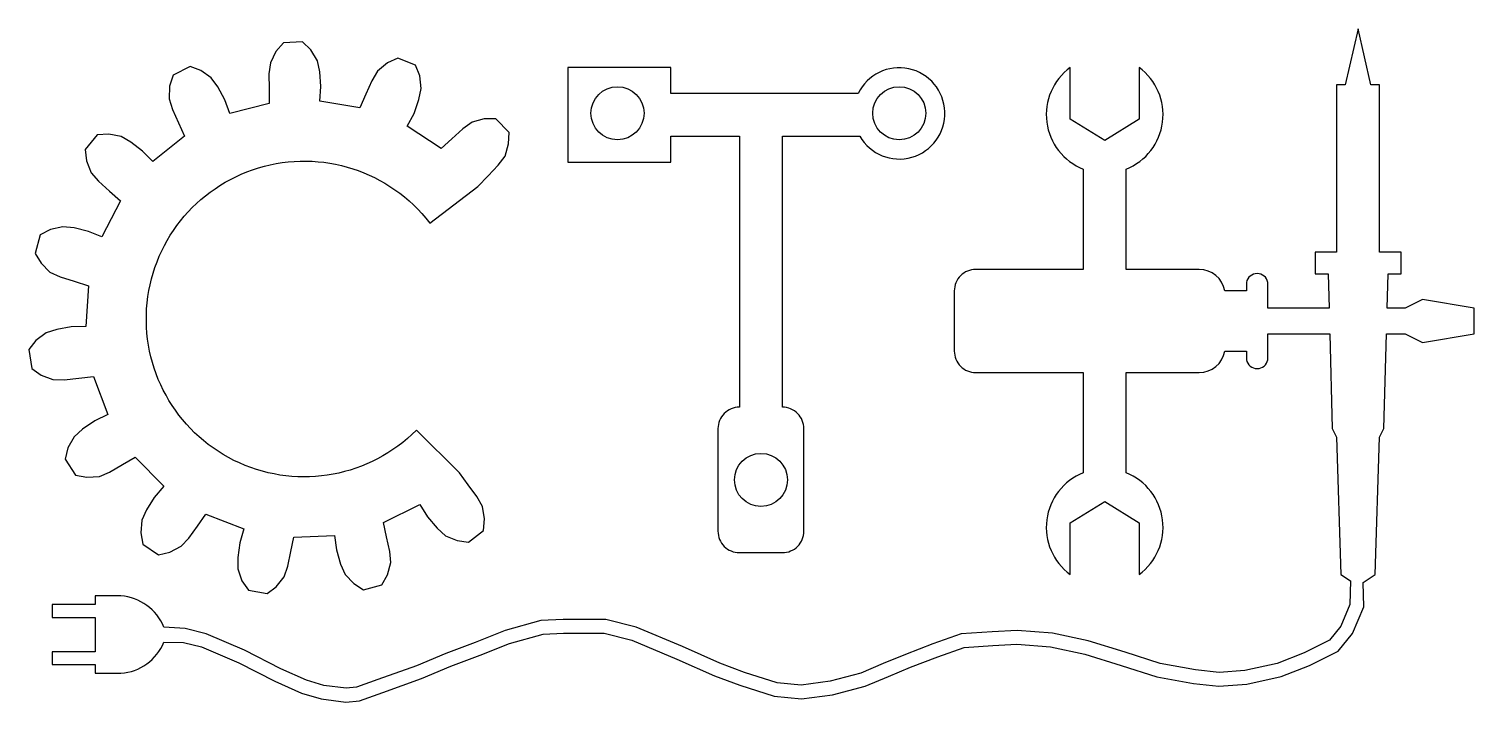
# Model space of a CAD drawing. Header units: inches. Extents: x 0.5 to 11, y 0.8 to 5.7.
import ezdxf

# ---------------------------------------------------------------- set-up
doc = ezdxf.new("R2010")
doc.units = ezdxf.units.IN
doc.header["$MEASUREMENT"] = 0
doc.layers.get('0').update_dxf_attribs({"color": 1})

msp = doc.modelspace()

# ---------------------------------------------------------------- linework, layer by layer
for points in [[(7.406, 3.969, 0.414307), (7.25, 3.813), (7.25, 3.375, 0.414307), (7.406, 3.219), (8.188, 3.219), (8.188, 2.489, 0.591425), (8.094, 1.75), (8.094, 2.125), (8.344, 2.281), (8.594, 2.125), (8.594, 1.75, 0.591425), (8.5, 2.489), (8.5, 3.219), (9.031, 3.219, 0.362718), (9.218, 3.375), (9.375, 3.375), (9.375, 3.312, 0.819804), (9.531, 3.312), (9.531, 3.5), (9.981, 3.5), (10, 2.812), (10.031, 2.75), (10.062, 1.75), (10.132, 1.703), (10.127, 1.531), (10.061, 1.373), (9.979, 1.272), (9.794, 1.18), (9.598, 1.103), (9.363, 1.051), (9.176, 1.038), (9.004, 1.056), (8.747, 1.103), (8.493, 1.184), (8.225, 1.267), (7.964, 1.322), (7.707, 1.343), (7.525, 1.333), (7.3, 1.319), (7.095, 1.245), (6.896, 1.168), (6.733, 1.102), (6.57, 1.032), (6.346, 0.973), (6.137, 0.946), (5.961, 0.963), (5.723, 1.038), (5.544, 1.106), (5.272, 1.227), (4.936, 1.366), (4.716, 1.423), (4.405, 1.423), (4.243, 1.416), (3.983, 1.343), (3.765, 1.255), (3.552, 1.175), (3.338, 1.086), (3.058, 0.985), (2.902, 0.93), (2.826, 0.922), (2.665, 0.943), (2.537, 0.981), (2.351, 1.063), (2.087, 1.199), (1.807, 1.318), (1.656, 1.356), (1.5, 1.367, 0.285418), (1.188, 1.594), (1, 1.594), (1, 1.531), (0.688, 1.531), (0.688, 1.438), (1, 1.438), (1, 1.188), (0.688, 1.188), (0.688, 1.094), (1, 1.094), (1, 1.031), (1.188, 1.031, 0.285418), (1.5, 1.258), (1.643, 1.256), (1.775, 1.223), (2.045, 1.108), (2.308, 0.973), (2.502, 0.887), (2.644, 0.845), (2.825, 0.822), (2.924, 0.832), (3.092, 0.891), (3.375, 0.993), (3.589, 1.082), (3.801, 1.162), (4.015, 1.248), (4.259, 1.317), (4.407, 1.323), (4.703, 1.323), (4.904, 1.271), (5.233, 1.135), (5.506, 1.013), (5.691, 0.944), (5.941, 0.865), (6.138, 0.845), (6.365, 0.875), (6.602, 0.937), (6.771, 1.009), (6.932, 1.075), (7.13, 1.151), (7.321, 1.22), (7.531, 1.233), (7.706, 1.243), (7.949, 1.223), (8.2, 1.171), (8.463, 1.088), (8.723, 1.006), (8.99, 0.957), (9.174, 0.938), (9.377, 0.951), (9.627, 1.007), (9.835, 1.088), (10.043, 1.193), (10.147, 1.321), (10.228, 1.514), (10.225, 1.692), (10.312, 1.75), (10.344, 2.75), (10.375, 2.812), (10.394, 3.5), (10.531, 3.5), (10.656, 3.438), (11.031, 3.5), (11.031, 3.688), (10.656, 3.75), (10.531, 3.688), (10.399, 3.688), (10.406, 3.937), (10.5, 3.937), (10.5, 4.094), (10.344, 4.094), (10.344, 5.312), (10.281, 5.312), (10.188, 5.719), (10.094, 5.312), (10.031, 5.312), (10.031, 4.094), (9.875, 4.094), (9.875, 3.937), (9.969, 3.937), (9.976, 3.688), (9.531, 3.688), (9.531, 3.875, 0.819804), (9.375, 3.875), (9.375, 3.813), (9.218, 3.813, 0.362718), (9.031, 3.969), (8.5, 3.969), (8.5, 4.699, 0.591425), (8.594, 5.438), (8.594, 5.063), (8.344, 4.906), (8.094, 5.063), (8.094, 5.438, 0.591425), (8.188, 4.699), (8.188, 3.969)], [(2.635, 5.194), (2.642, 5.3), (2.634, 5.406), (2.618, 5.487), (2.57, 5.566), (2.51, 5.624), (2.371, 5.618), (2.316, 5.555), (2.275, 5.473), (2.265, 5.392), (2.266, 5.284), (2.266, 5.177), (1.98, 5.103), (1.944, 5.202), (1.893, 5.297), (1.845, 5.363), (1.77, 5.416), (1.691, 5.445), (1.567, 5.383), (1.542, 5.303), (1.538, 5.211), (1.562, 5.133), (1.606, 5.035), (1.651, 4.938), (1.419, 4.753), (1.346, 4.829), (1.261, 4.895), (1.19, 4.937), (1.099, 4.954), (1.016, 4.948), (0.927, 4.841), (0.937, 4.758), (0.971, 4.672), (1.025, 4.61), (1.105, 4.539), (1.185, 4.468), (1.049, 4.206), (0.951, 4.245), (0.847, 4.271), (0.765, 4.28), (0.675, 4.259), (0.601, 4.22), (0.564, 4.086), (0.607, 4.014), (0.672, 3.95), (0.747, 3.915), (0.849, 3.883), (0.951, 3.85), (0.933, 3.555), (0.827, 3.551), (0.722, 3.532), (0.644, 3.508), (0.57, 3.452), (0.519, 3.386), (0.539, 3.248), (0.607, 3.2), (0.693, 3.168), (0.775, 3.166), (0.882, 3.178), (0.988, 3.191), (1.093, 2.913), (0.997, 2.867), (0.908, 2.807), (0.847, 2.752), (0.803, 2.671), (0.782, 2.59), (0.857, 2.473), (0.939, 2.457), (1.031, 2.462), (1.106, 2.494), (1.199, 2.549), (1.291, 2.603), (1.499, 2.392), (1.431, 2.311), (1.374, 2.22), (1.34, 2.145), (1.333, 2.053), (1.347, 1.971), (1.462, 1.894), (1.544, 1.913), (1.626, 1.955), (1.682, 2.015), (1.744, 2.102), (1.806, 2.189), (2.082, 2.081), (2.053, 1.979), (2.038, 1.873), (2.038, 1.791), (2.068, 1.704), (2.115, 1.635), (2.251, 1.611), (2.318, 1.661), (2.376, 1.733), (2.403, 1.811), (2.424, 1.916), (2.445, 2.021), (2.741, 2.034), (2.756, 1.929), (2.786, 1.826), (2.819, 1.751), (2.882, 1.684), (2.953, 1.639), (3.087, 1.674), (3.128, 1.747), (3.151, 1.836), (3.144, 1.918), (3.121, 2.023), (3.098, 2.127), (3.363, 2.26), (3.419, 2.17), (3.488, 2.088), (3.548, 2.032), (3.634, 1.997), (3.716, 1.985), (3.825, 2.071), (3.833, 2.154), (3.818, 2.245), (3.778, 2.317), (3.714, 2.403), (3.651, 2.489), (3.337, 2.8, -2.669754), (3.434, 4.306), (3.785, 4.573), (3.859, 4.651), (3.933, 4.728), (3.982, 4.794), (4.008, 4.882), (4.012, 4.966), (3.915, 5.065), (3.831, 5.064), (3.742, 5.04), (3.675, 4.993), (3.596, 4.92), (3.517, 4.848), (3.27, 5.011), (3.32, 5.104), (3.356, 5.205), (3.373, 5.285), (3.362, 5.377), (3.331, 5.455), (3.202, 5.506), (3.126, 5.471), (3.054, 5.412), (3.012, 5.342), (2.969, 5.244), (2.927, 5.145)], [(6.551, 5.25), (5.188, 5.25), (5.188, 5.438), (4.438, 5.438), (4.438, 4.75), (5.188, 4.75), (5.188, 4.938), (5.687, 4.938), (5.687, 2.967, 0.414214), (5.531, 2.811), (5.531, 2.065, 0.414214), (5.687, 1.909), (6, 1.909, 0.414214), (6.156, 2.065), (6.156, 2.811, 0.414214), (6, 2.967), (6, 4.938), (6.562, 4.938, 4.005015)]]:
    msp.add_lwpolyline(points, format="xyb", close=True)
for centre in [(4.8, 5.105), (6.85, 5.105), (5.844, 2.438)]:
    msp.add_circle(centre, 0.193)

doc.saveas('drawing.dxf')
